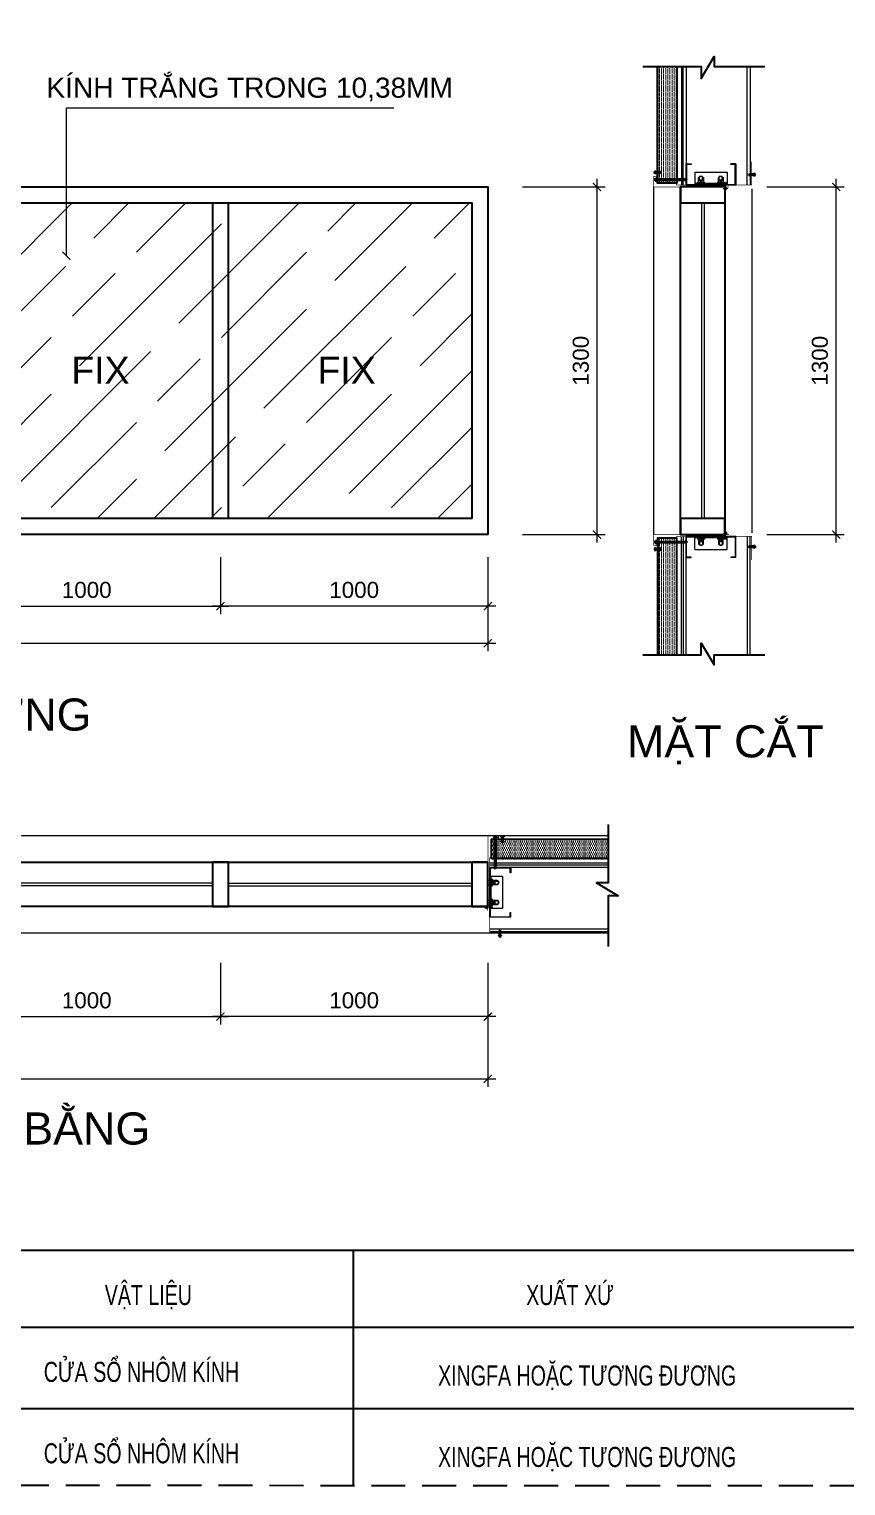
# Model space of a CAD drawing. Header units: millimetres. Extents: x -547695 to 905972, y -1055718 to 167349.
# Drawn here: x -521080 to -518026, y -1043691 to -1038244 of the extents above; entities that cross this region are included whole.
import ezdxf

# ---------------------------------------------------------------- set-up
doc = ezdxf.new("R2010")
doc.units = ezdxf.units.MM
for name, pattern in [('HIDDEN', [9.525, 6.35, -3.175]), ('View-Chi tiet cua$0$View-CellPin-Chi Tiet Cua$0$View-ĐCĐ-CT Cua$0$View-ĐCĐ-CT Cua$0$MB dien thoai tang 1$0$XREF-NHAXUONGT1 DIENTHOAI$0$XREF-NHAXUONGT1$0$XREF-NHAXUONGT1$0$XREF-NHAXUONGT1$0$XKITLINE00', [0]), ('View-Chi tiet cua$0$View-CellPin-Chi Tiet Cua$0$View-ĐCĐ-CT Cua$0$View-ĐCĐ-CT Cua$0$MB dien thoai tang 1$0$XREF-NHAXUONGT1 DIENTHOAI$0$XREF-NHAXUONGT1$0$XREF-NHAXUONGT1$0$XREF-NHAXUONGT1$0$XKITLINE02', [4, 2, -2])]:
    doc.linetypes.add(name, pattern=pattern)
doc.layers.get('DEFPOINTS').update_dxf_attribs({"color": 1, "lineweight": 25})
for name, color, linetype, lineweight in [('A-HIDD', 45, 'HIDDEN', 9), ('DIM', 8, 'Continuous', 20), ('NET CHU-TEXT', 7, 'Continuous', 20), ('Text', 2, 'Continuous', 25), ('View-Chi tiet cua$0$View-CellPin-Chi Tiet Cua$0$View-ĐCĐ-CT Cua$0$View-ĐCĐ-CT Cua$0$MB dien thoai tang 1$0$XREF-NHAXUONGT1 DIENTHOAI$0$XREF-NHAXUONGT1$0$XREF-NHAXUONGT1$0$XREF-NHAXUONGT1$0$Bolt', 7, 'Continuous', 0), ('View-Chi tiet cua$0$View-CellPin-Chi Tiet Cua$0$View-ĐCĐ-CT Cua$0$View-ĐCĐ-CT Cua$0$MB dien thoai tang 1$0$XREF-NHAXUONGT1 DIENTHOAI$0$XREF-NHAXUONGT1$0$XREF-NHAXUONGT1$0$XREF-NHAXUONGT1$0$Part', 4, 'Continuous', 0), ('View-Chi tiet cua$0$View-CellPin-Chi Tiet Cua$0$View-ĐCĐ-CT Cua$0$View-ĐCĐ-CT Cua$0$PartMark', 3, 'Continuous', 0), ('View-Chi tiet cua$0$View-CellPin-Chi Tiet Cua$0$View-ĐCĐ-CT Cua$0$View-ĐCĐ-CT Cua$0$xref mbtang1$0$Xref-Nha xuong t1$0$XREF-NHAXUONGT1$0$XREF-NHAXUONGT1$0$XREF-NHAXUONGT1$0$KT-Lancan', 153, 'Continuous', 9), ('View-XPP-CT Cua$0$KT-Hatch', 8, 'Continuous', 9)]:
    doc.layers.add(name, color=color, linetype=linetype, lineweight=lineweight)
for name, color, linetype in [('Khungten', 7, 'Continuous'), ('Net Cat', 30, 'Continuous'), ('Net Cua', 5, 'Continuous'), ('View-Chi tiet cua$0$View-CellPin-Chi Tiet Cua$0$View-ĐCĐ-CT Cua$0$View-ĐCĐ-CT Cua$0$HATCH(KC)', 252, 'Continuous'), ('View-Chi tiet cua$0$View-CellPin-Chi Tiet Cua$0$View-ĐCĐ-CT Cua$0$View-ĐCĐ-CT Cua$0$KT - Net Thay', 7, 'Continuous'), ('View-Chi tiet cua$0$View-CellPin-Chi Tiet Cua$0$View-ĐCĐ-CT Cua$0$View-ĐCĐ-CT Cua$0$MB dien thoai tang 1$0$XREF-NHAXUONGT1 DIENTHOAI$0$XREF-NHAXUONGT1$0$XREF-NHAXUONGT1$0$XREF-NHAXUONGT1$0$XREF-VANPHONGT1$0$KT-Tuong', 1, 'Continuous'), ('View-Chi tiet cua$0$View-CellPin-Chi Tiet Cua$0$View-ĐCĐ-CT Cua$0$View-ĐCĐ-CT Cua$0$MISCEL', 7, 'Continuous')]:
    doc.layers.add(name, color=color, linetype=linetype)
doc.styles.get("Standard").update_dxf_attribs({"font": 'arial.ttf'})
doc.dimstyles.new('Dim 1-30', dxfattribs={"dimscale": 0.3, "dimtxt": 200, "dimasz": 100, "dimexe": 100, "dimexo": 0, "dimgap": 100, "dimtad": 1, "dimtoh": 1, "dimdec": 0, "dimzin": 0, "dimdsep": 46, "dimtxsty": 'Standard', "dimblk": 'ARCHTICK', "dimcen": 0.09, "dimdle": 100, "dimclrd": 256, "dimclre": 256, "dimclrt": 7, "dimadec": 0, "dimazin": 0, "dimtfac": 1, "dimtdec": 0, "dimtix": 1, "dimtmove": 0, "dimatfit": 0, "dimldrblk": 'ARCHTICK', "dimfxl": 400, "dimtolj": 1, "dimtzin": 0, "dimlwd": -1, "dimlwe": -1, "dimarcsym": 0})

# ---------------------------------------------------------------- blocks, each defined once
blk = doc.blocks.new('View-Chi tiet cua$0$View-CellPin-Chi Tiet Cua$0$View-ĐCĐ-CT Cua$0$View-ĐCĐ-CT Cua$0$SDS')
at = {"layer": 'View-Chi tiet cua$0$View-CellPin-Chi Tiet Cua$0$View-ĐCĐ-CT Cua$0$View-ĐCĐ-CT Cua$0$MISCEL'}
for p, q in [((0.51, 0.5), (-0.51, 0.5)), ((-0.51, 0.5), (-0.51, 0.38)), ((0.51, 0.38), (-0.51, 0.38)), ((-0.36, 0.86), (-0.36, 0.5)), ((0.27, 0.89), (-0.27, 0.89)), ((-0.21, 0.38), (-0.21, -0.95)), ((0.2, -0.07), (-0.21, 0.09)), ((0.2, -0.09), (-0.21, 0.07)), ((0.2, -0.11), (-0.21, 0.05)), ((0.2, -0.13), (-0.21, 0.02)), ((0.2, -0.15), (-0.21, 0)), ((-0.18, 0.86), (-0.18, 0.5)), ((0.17, -0.04), (-0.18, 0.09)), ((0.17, -0.06), (-0.18, 0.07)), ((0.17, -0.09), (-0.18, 0.05)), ((0.17, -0.11), (-0.18, 0.03)), ((0.17, -0.13), (-0.18, 0)), ((0.2, -0.04), (-0.16, 0.1)), ((0.17, -0.02), (-0.13, 0.1)), ((0.2, -0.02), (-0.11, 0.1)), ((0.17, 0), (-0.07, 0.1)), ((0.2, 0), (-0.05, 0.1)), ((0.17, 0.02), (-0.01, 0.1)), ((0.2, 0.02), (0.01, 0.1)), ((0.17, 0.05), (0.04, 0.1)), ((0.2, 0.04), (0.07, 0.1)), ((0.17, 0.07), (0.1, 0.1)), ((0.2, 0.07), (0.13, 0.1)), ((0.17, 0.09), (0.16, 0.1)), ((0.17, 0.86), (0.17, 0.5)), ((0.2, 0.09), (0.19, 0.1)), ((0.2, 0.38), (0.2, -1.02)), ((0.36, 0.86), (0.36, 0.5)), ((0.51, 0.5), (0.51, 0.38)), ((0.2, -0.18), (-0.21, -0.02)), ((0.2, -0.2), (-0.21, -0.04)), ((0.2, -0.22), (-0.21, -0.06)), ((0.2, -0.24), (-0.21, -0.09)), ((0.2, -0.26), (-0.21, -0.11)), ((0.2, -0.29), (-0.21, -0.13)), ((0.2, -0.31), (-0.21, -0.15)), ((0.2, -0.33), (-0.21, -0.17)), ((0.2, -0.35), (-0.21, -0.2)), ((0.2, -0.37), (-0.21, -0.22)), ((0.2, -0.4), (-0.21, -0.24)), ((0.2, -0.42), (-0.21, -0.26)), ((0.2, -0.44), (-0.21, -0.28)), ((0.2, -0.46), (-0.21, -0.31)), ((0.2, -0.48), (-0.21, -0.33)), ((0.2, -0.51), (-0.21, -0.35)), ((0.2, -0.53), (-0.21, -0.37)), ((0.2, -0.55), (-0.21, -0.39)), ((0.2, -0.57), (-0.21, -0.41)), ((0.2, -0.59), (-0.21, -0.44)), ((0.2, -0.61), (-0.21, -0.46)), ((0.2, -0.64), (-0.21, -0.48)), ((0.2, -0.66), (-0.21, -0.5)), ((0.2, -0.68), (-0.21, -0.52)), ((0.2, -0.7), (-0.21, -0.55)), ((0.2, -0.72), (-0.21, -0.57)), ((0.2, -0.75), (-0.21, -0.59)), ((0.2, -0.77), (-0.21, -0.61)), ((0.2, -0.79), (-0.21, -0.63)), ((0.2, -0.81), (-0.21, -0.66)), ((0.2, -0.83), (-0.21, -0.68)), ((0.2, -0.86), (-0.21, -0.7)), ((0.2, -0.88), (-0.21, -0.72)), ((0.2, -0.9), (-0.21, -0.74)), ((0.2, -0.92), (-0.21, -0.76)), ((0.2, -0.94), (-0.21, -0.79)), ((0.2, -0.96), (-0.21, -0.81)), ((0.2, -0.99), (-0.21, -0.83)), ((0.2, -1.01), (-0.21, -0.85)), ((0.2, -1.03), (-0.21, -0.87)), ((-0.21, -0.95), (-0.11, -1.39)), ((-0.21, -0.95), (-0.21, -1.49)), ((-0.21, -1.28), (-0.21, -1.35)), ((0, -1.67), (-0.21, -1.49)), ((0.2, -1.02), (-0.2, -1.49)), ((0.17, -0.15), (-0.18, -0.02)), ((0.17, -0.17), (-0.18, -0.04)), ((0.17, -0.19), (-0.18, -0.06)), ((0.17, -0.22), (-0.18, -0.08)), ((0.17, -0.24), (-0.18, -0.1)), ((0.17, -0.26), (-0.18, -0.13)), ((0.17, -0.28), (-0.18, -0.15)), ((0.17, -0.31), (-0.18, -0.17)), ((0.17, -0.33), (-0.18, -0.19)), ((0.17, -0.35), (-0.18, -0.21)), ((0.17, -0.37), (-0.18, -0.24)), ((0.17, -0.39), (-0.18, -0.26)), ((0.17, -0.41), (-0.18, -0.28)), ((0.17, -0.44), (-0.18, -0.3)), ((0.17, -0.46), (-0.18, -0.32)), ((0.17, -0.48), (-0.18, -0.35)), ((0.17, -0.5), (-0.18, -0.37)), ((0.17, -0.52), (-0.18, -0.39)), ((0.17, -0.55), (-0.18, -0.41)), ((0.17, -0.57), (-0.18, -0.43)), ((0.17, -0.59), (-0.18, -0.46)), ((0.17, -0.61), (-0.18, -0.48)), ((0.17, -0.63), (-0.18, -0.5)), ((0.17, -0.66), (-0.18, -0.52)), ((0.17, -0.68), (-0.18, -0.54)), ((0.17, -0.7), (-0.18, -0.56)), ((0.17, -0.72), (-0.18, -0.59)), ((0.17, -0.74), (-0.18, -0.61)), ((0.17, -0.76), (-0.18, -0.63)), ((0.17, -0.79), (-0.18, -0.65)), ((0.17, -0.81), (-0.18, -0.67)), ((0.17, -0.83), (-0.18, -0.7)), ((0.17, -0.85), (-0.18, -0.72)), ((0.17, -0.87), (-0.18, -0.74)), ((0.17, -0.9), (-0.18, -0.76)), ((0.17, -0.92), (-0.18, -0.78)), ((0.17, -0.94), (-0.18, -0.81)), ((0.17, -0.96), (-0.18, -0.83)), ((0.17, -0.98), (-0.18, -0.85)), ((0.17, -1), (-0.18, -0.87)), ((0.2, -1.02), (-0.13, -1.55)), ((0.2, -1.02), (-0.08, -1.6)), ((0.2, -1.49), (0, -1.67)), ((0.12, -1.12), (0.12, -1.11)), ((0.2, -1.49), (0.13, -1.17)), ((0.2, -1.02), (0.2, -1.49))]:
    blk.add_line(p, q, dxfattribs=at)
for centre, radius, start, end in [((-0.27, 0.75), 0.145, 50.3712, 132.9683), ((0, 0.4), 0.486, 69.1021, 110.8979), ((0.26, 0.75), 0.145, 47.0317, 129.6288)]:
    blk.add_arc(centre, radius, start, end, dxfattribs=at)
blk = doc.blocks.new('View-Chi tiet cua$0$View-CellPin-Chi Tiet Cua$0$View-ĐCĐ-CT Cua$0$View-ĐCĐ-CT Cua$0$REFEEF')
at = {"layer": 'View-Chi tiet cua$0$View-CellPin-Chi Tiet Cua$0$View-ĐCĐ-CT Cua$0$View-ĐCĐ-CT Cua$0$MISCEL'}
for p, q in [((-960.65, 550.58), (-960.64, 549.98)), ((-959.9, 550.58), (-959.9, 549.98))]:
    blk.add_line(p, q, dxfattribs=at)
at = {"layer": 'View-Chi tiet cua$0$View-CellPin-Chi Tiet Cua$0$View-ĐCĐ-CT Cua$0$View-ĐCĐ-CT Cua$0$MISCEL', "const_width": 0.299}
for points in [[(-960.64, 550.13, -0.89719), (-960.68, 550.43, -1)], [(-960.68, 550.43, -0.054191), (-960.65, 550.43, -1)], [(-959.9, 550.13, 0.89719), (-959.87, 550.43, 1)], [(-959.87, 550.43, 0.054191), (-959.9, 550.43, 1)]]:
    blk.add_lwpolyline(points, format="xyb", dxfattribs=at)
at = {"layer": 'View-Chi tiet cua$0$View-CellPin-Chi Tiet Cua$0$View-ĐCĐ-CT Cua$0$View-ĐCĐ-CT Cua$0$MISCEL', "const_width": 0.232}
blk.add_lwpolyline([(-959.9, 550.28), (-960.64, 550.28)], dxfattribs=at)
at = {"layer": 'View-Chi tiet cua$0$View-CellPin-Chi Tiet Cua$0$View-ĐCĐ-CT Cua$0$View-ĐCĐ-CT Cua$0$MISCEL'}
for centre, start, end in [((-960.64, 550.28), 90.6163, 270.6163), ((-959.9, 550.28), 270.6163, 90.6163)]:
    blk.add_arc(centre, 0.299, start, end, dxfattribs=at)
blk = doc.blocks.new('*A142')
at = {"layer": 'View-Chi tiet cua$0$View-CellPin-Chi Tiet Cua$0$View-ĐCĐ-CT Cua$0$View-ĐCĐ-CT Cua$0$MB dien thoai tang 1$0$XREF-NHAXUONGT1 DIENTHOAI$0$XREF-NHAXUONGT1$0$XREF-NHAXUONGT1$0$XREF-NHAXUONGT1$0$Part', "linetype": 'View-Chi tiet cua$0$View-CellPin-Chi Tiet Cua$0$View-ĐCĐ-CT Cua$0$View-ĐCĐ-CT Cua$0$MB dien thoai tang 1$0$XREF-NHAXUONGT1 DIENTHOAI$0$XREF-NHAXUONGT1$0$XREF-NHAXUONGT1$0$XREF-NHAXUONGT1$0$XKITLINE00', "lineweight": 0}
for p, q in [((1626, -5.48), (1626, -1.48)), ((1626, -1.48), (1627.7, -1.48)), ((1627.66, -1.52), (1626.04, -1.52)), ((1626.04, -1.52), (1626.04, -5.44)), ((1627.66, -1.88), (1627.66, -1.52)), ((1627.7, -1.88), (1627.66, -1.88)), ((1627.7, -1.48), (1627.7, -1.88)), ((1627.7, -5.48), (1626, -5.48)), ((1626.04, -5.44), (1627.66, -5.44)), ((1627.66, -5.44), (1627.66, -5.08)), ((1627.66, -5.08), (1627.7, -5.08)), ((1627.7, -5.48), (1627.7, -5.08))]:
    blk.add_line(p, q, dxfattribs=at)
blk = doc.blocks.new('*A143')
at = {"layer": 'View-Chi tiet cua$0$View-CellPin-Chi Tiet Cua$0$View-ĐCĐ-CT Cua$0$View-ĐCĐ-CT Cua$0$MB dien thoai tang 1$0$XREF-NHAXUONGT1 DIENTHOAI$0$XREF-NHAXUONGT1$0$XREF-NHAXUONGT1$0$XREF-NHAXUONGT1$0$Part', "linetype": 'View-Chi tiet cua$0$View-CellPin-Chi Tiet Cua$0$View-ĐCĐ-CT Cua$0$View-ĐCĐ-CT Cua$0$MB dien thoai tang 1$0$XREF-NHAXUONGT1 DIENTHOAI$0$XREF-NHAXUONGT1$0$XREF-NHAXUONGT1$0$XREF-NHAXUONGT1$0$XKITLINE00', "lineweight": 0}
for p, q in [((1627.04, -2.18), (1626.04, -2.18)), ((1626.12, -4.78), (1626.12, -2.18)), ((1627.04, -2.18), (1627.04, -4.78)), ((1627.04, -4.78), (1626.04, -4.78))]:
    blk.add_line(p, q, dxfattribs=at)
at = {"layer": 'View-Chi tiet cua$0$View-CellPin-Chi Tiet Cua$0$View-ĐCĐ-CT Cua$0$View-ĐCĐ-CT Cua$0$MB dien thoai tang 1$0$XREF-NHAXUONGT1 DIENTHOAI$0$XREF-NHAXUONGT1$0$XREF-NHAXUONGT1$0$XREF-NHAXUONGT1$0$Part', "linetype": 'View-Chi tiet cua$0$View-CellPin-Chi Tiet Cua$0$View-ĐCĐ-CT Cua$0$View-ĐCĐ-CT Cua$0$MB dien thoai tang 1$0$XREF-NHAXUONGT1 DIENTHOAI$0$XREF-NHAXUONGT1$0$XREF-NHAXUONGT1$0$XREF-NHAXUONGT1$0$XKITLINE02', "lineweight": 0}
blk.add_line((1626.04, -2.18), (1626.04, -4.78), dxfattribs=at)
blk = doc.blocks.new('*A144')
at = {"layer": 'View-Chi tiet cua$0$View-CellPin-Chi Tiet Cua$0$View-ĐCĐ-CT Cua$0$View-ĐCĐ-CT Cua$0$MB dien thoai tang 1$0$XREF-NHAXUONGT1 DIENTHOAI$0$XREF-NHAXUONGT1$0$XREF-NHAXUONGT1$0$XREF-NHAXUONGT1$0$Bolt', "linetype": 'View-Chi tiet cua$0$View-CellPin-Chi Tiet Cua$0$View-ĐCĐ-CT Cua$0$View-ĐCĐ-CT Cua$0$MB dien thoai tang 1$0$XREF-NHAXUONGT1 DIENTHOAI$0$XREF-NHAXUONGT1$0$XREF-NHAXUONGT1$0$XREF-NHAXUONGT1$0$XKITLINE00', "lineweight": 0}
for p, q in [((1625.85, -2.49), (1626, -2.49)), ((1625.85, -2.87), (1625.85, -2.49)), ((1625.85, -2.68), (1626, -2.68)), ((1625.85, -2.87), (1626, -2.87)), ((1626.12, -2.41), (1626.21, -2.41)), ((1626.12, -2.95), (1626.21, -2.95)), ((1626.21, -2.95), (1626.21, -2.41)), ((1626.21, -2.49), (1626.41, -2.49)), ((1626.21, -2.68), (1626.41, -2.68)), ((1626.41, -2.87), (1626.21, -2.87)), ((1626.41, -2.49), (1626.41, -2.87)), ((1626.41, -2.56), (1626.7, -2.56)), ((1626.41, -2.8), (1626.7, -2.8)), ((1626.7, -2.8), (1626.7, -2.56)), ((1625.85, -4.09), (1626, -4.09)), ((1625.85, -4.47), (1625.85, -4.09)), ((1625.85, -4.28), (1626, -4.28)), ((1625.85, -4.47), (1626, -4.47)), ((1626.12, -4.01), (1626.21, -4.01)), ((1626.12, -4.55), (1626.21, -4.55)), ((1626.21, -4.55), (1626.21, -4.01)), ((1626.21, -4.09), (1626.41, -4.09)), ((1626.21, -4.28), (1626.41, -4.28)), ((1626.41, -4.47), (1626.21, -4.47)), ((1626.41, -4.09), (1626.41, -4.47)), ((1626.41, -4.16), (1626.7, -4.16)), ((1626.41, -4.4), (1626.7, -4.4)), ((1626.7, -4.4), (1626.7, -4.16))]:
    blk.add_line(p, q, dxfattribs=at)
blk = doc.blocks.new('*A145')
at = {"layer": 'View-Chi tiet cua$0$View-CellPin-Chi Tiet Cua$0$View-ĐCĐ-CT Cua$0$View-ĐCĐ-CT Cua$0$MB dien thoai tang 1$0$XREF-NHAXUONGT1 DIENTHOAI$0$XREF-NHAXUONGT1$0$XREF-NHAXUONGT1$0$XREF-NHAXUONGT1$0$Bolt', "linetype": 'View-Chi tiet cua$0$View-CellPin-Chi Tiet Cua$0$View-ĐCĐ-CT Cua$0$View-ĐCĐ-CT Cua$0$MB dien thoai tang 1$0$XREF-NHAXUONGT1 DIENTHOAI$0$XREF-NHAXUONGT1$0$XREF-NHAXUONGT1$0$XREF-NHAXUONGT1$0$XKITLINE00', "lineweight": 0}
for p, q in [((1626.28, -2.68), (1626.39, -2.49)), ((1626.39, -2.87), (1626.28, -2.68)), ((1626.39, -2.49), (1626.61, -2.49)), ((1626.61, -2.87), (1626.39, -2.87)), ((1626.61, -2.49), (1626.72, -2.68)), ((1626.72, -2.68), (1626.61, -2.87)), ((1626.28, -4.28), (1626.39, -4.09)), ((1626.39, -4.47), (1626.28, -4.28)), ((1626.39, -4.09), (1626.61, -4.09)), ((1626.61, -4.47), (1626.39, -4.47)), ((1626.61, -4.09), (1626.72, -4.28)), ((1626.72, -4.28), (1626.61, -4.47))]:
    blk.add_line(p, q, dxfattribs=at)
blk = doc.blocks.new('View-Chi tiet cua$0$View-CellPin-Chi Tiet Cua$0$View-ĐCĐ-CT Cua$0$View-ĐCĐ-CT Cua$0$MB dien thoai tang 1$0$XREF-NHAXUONGT1 DIENTHOAI$0$XREF-NHAXUONGT1$0$XREF-NHAXUONGT1$0$XREF-NHAXUONGT1$0$hfgh')
at = {"lineweight": 0, "xscale": 46.29202527074079, "yscale": 46.29202527074079, "zscale": 46.29202527074079}
for name in ['*A142', '*A144', '*A143', '*A145']:
    blk.add_blockref(name, (614416506.6, 2300696810.5), dxfattribs=at)
blk = doc.blocks.new('View-Chi tiet cua$0$View-CellPin-Chi Tiet Cua$0$View-ĐCĐ-CT Cua$0$View-ĐCĐ-CT Cua$0$panel350')
at = {"layer": 'View-Chi tiet cua$0$View-CellPin-Chi Tiet Cua$0$View-ĐCĐ-CT Cua$0$View-ĐCĐ-CT Cua$0$HATCH(KC)'}
h = blk.add_hatch(dxfattribs=at)
h.set_pattern_fill('DOTS', color=256, scale=5)
h.paths.add_polyline_path([(-13.9, -14.4), (-449.7, -14.4), (-449.7, -86.7), (-13.9, -86.7)])
at = {"const_width": 1.73}
blk.add_lwpolyline([(-40, -15.1), (-66.5, -15.1)], dxfattribs=at)
at = {"layer": 'View-Chi tiet cua$0$View-CellPin-Chi Tiet Cua$0$View-ĐCĐ-CT Cua$0$View-ĐCĐ-CT Cua$0$KT - Net Thay'}
for points in [[(-449.7, 40.9), (-449.7, -177.1), (-405.7, -177.1), (-487.5, -226.3), (-449.7, -226.3), (-449.7, -415.6)], [(-449.7, -86.7), (-13.9, -86.7), (-13.9, -14.4), (-449.7, -14.4)]]:
    blk.add_lwpolyline(points, dxfattribs=at)
at = {"layer": 'View-Chi tiet cua$0$View-CellPin-Chi Tiet Cua$0$View-ĐCĐ-CT Cua$0$View-ĐCĐ-CT Cua$0$KT - Net Thay', "color": 2, "const_width": 2.59}
for points in [[(0.2, -281.3), (0, -45), (0, -45), (0, 0), (-39.7, 0), (-39.7, -12.1), (-66.4, -12.1)], [(-94.9, -84.1), (-7.2, -84), (-7, -366.4), (-94.7, -366.4)]]:
    blk.add_lwpolyline(points, dxfattribs=at)
at = {"layer": 'View-Chi tiet cua$0$View-CellPin-Chi Tiet Cua$0$View-ĐCĐ-CT Cua$0$View-ĐCĐ-CT Cua$0$MISCEL'}
for p, q in [((-49.2, -7.9), (-59.6, -8)), ((-49.2, -20.8), (-59.6, -20.9)), ((-25.2, -11.1), (-30, -9.8)), ((-25.6, -11.6), (-29.5, -10.6)), ((-25.6, -10.3), (-27.3, -9.8)), ((-25.1, -106.7), (-29.9, -105.4)), ((-25.1, -107.9), (-29.9, -106.6)), ((-25.1, -109.2), (-29.9, -107.9)), ((-25.6, -107.2), (-29.4, -106.1)), ((-25.6, -108.4), (-29.4, -107.4)), ((-25.6, -109.7), (-29.4, -108.6)), ((-25.1, -110.4), (-29.9, -109.1)), ((-25.1, -111.7), (-29.9, -110.4)), ((-25.1, -112.9), (-29.9, -111.6)), ((-25.1, -114.2), (-29.9, -112.9)), ((-25.1, -115.4), (-29.9, -114.1)), ((-25.6, -110.9), (-29.4, -109.9)), ((-25.6, -112.2), (-29.4, -111.1)), ((-25.6, -113.4), (-29.4, -112.4)), ((-25.6, -114.7), (-29.4, -113.6))]:
    blk.add_line(p, q, dxfattribs=at)
at = {"layer": 'View-Chi tiet cua$0$View-CellPin-Chi Tiet Cua$0$View-ĐCĐ-CT Cua$0$View-ĐCĐ-CT Cua$0$MISCEL', "color": 7}
for p, q in [((-21.6, -8.6), (-33.5, -8.6)), ((-33.5, -8.6), (-33.5, -9.8)), ((-21.6, -9.8), (-33.5, -9.8)), ((-31.8, -5), (-31.8, -8.6)), ((-24.4, -4.6), (-30.8, -4.6)), ((-30, -9.8), (-29.9, -122.2)), ((-29.6, -5), (-29.6, -8.6)), ((-25.5, -5), (-25.5, -8.6)), ((-25.2, -9.8), (-25.1, -122.2)), ((-23.3, -5), (-23.3, -8.6)), ((-21.6, -8.6), (-21.6, -9.8)), ((-29.9, -115.1), (-28.8, -121)), ((-27.5, -124.3), (-29.9, -122.2)), ((-25.1, -116.7), (-29.8, -122.2)), ((-25.1, -116.7), (-29, -122.9)), ((-25.1, -116.7), (-28.4, -123.5)), ((-25.1, -122.2), (-27.5, -124.3)), ((-26.1, -117.8), (-26.1, -117.8)), ((-25.1, -122.2), (-25.9, -118.4))]:
    blk.add_line(p, q, dxfattribs=at)
at = {"layer": 'View-Chi tiet cua$0$View-CellPin-Chi Tiet Cua$0$View-ĐCĐ-CT Cua$0$View-ĐCĐ-CT Cua$0$MISCEL', "const_width": 5.18}
for points in [[(-57, -8, -0.89719), (-51.9, -7.4, -1)], [(-57, -20.9, 0.89719), (-51.8, -21.4, 1)], [(-51.9, -7.4, -0.054191), (-51.8, -8, -1)], [(-51.8, -21.4, 0.054191), (-51.8, -20.8, 1)]]:
    blk.add_lwpolyline(points, format="xyb", dxfattribs=at)
at = {"layer": 'View-Chi tiet cua$0$View-CellPin-Chi Tiet Cua$0$View-ĐCĐ-CT Cua$0$View-ĐCĐ-CT Cua$0$MISCEL', "const_width": 4.02}
blk.add_lwpolyline([(-54.4, -20.9), (-54.4, -8)], dxfattribs=at)
at = {"layer": 'View-Chi tiet cua$0$View-CellPin-Chi Tiet Cua$0$View-ĐCĐ-CT Cua$0$View-ĐCĐ-CT Cua$0$MISCEL'}
for centre, start, end in [((-54.4, -8), 0.6576, 180.6576), ((-54.4, -20.9), 180.6576, 0.6576)]:
    blk.add_arc(centre, 5.18, start, end, dxfattribs=at)
at = {"layer": 'View-Chi tiet cua$0$View-CellPin-Chi Tiet Cua$0$View-ĐCĐ-CT Cua$0$View-ĐCĐ-CT Cua$0$MISCEL', "color": 7}
for centre, radius, start, end in [((-30.7, -6.3), 1.7, 50.4125, 133.0095), ((-27.6, -10.3), 5.68, 69.1434, 110.9391), ((-24.5, -6.3), 1.7, 47.073, 129.67)]:
    blk.add_arc(centre, radius, start, end, dxfattribs=at)
at = {"layer": 'View-Chi tiet cua$0$View-CellPin-Chi Tiet Cua$0$View-ĐCĐ-CT Cua$0$View-ĐCĐ-CT Cua$0$xref mbtang1$0$Xref-Nha xuong t1$0$XREF-NHAXUONGT1$0$XREF-NHAXUONGT1$0$XREF-NHAXUONGT1$0$KT-Lancan', "linetype": 'Continuous', "ltscale": 0.1}
for p, q in [((-449.7, -103.6), (-7.1, -103.6)), ((-7.1, -110.3), (-449.7, -110.3)), ((-449.7, -120.7), (-7.1, -120.7)), ((-7, -349.9), (-449.7, -349.9)), ((-449.7, -360.3), (-7, -360.3))]:
    blk.add_line(p, q, dxfattribs=at)
at = {"color": 7, "xscale": -9.68563410993794, "yscale": 9.68563410993794, "zscale": 9.68563410993794, "rotation": 180.0412493068775}
blk.add_blockref('View-Chi tiet cua$0$View-CellPin-Chi Tiet Cua$0$View-ĐCĐ-CT Cua$0$View-ĐCĐ-CT Cua$0$SDS', (-45.6, -370.1), dxfattribs=at)
at = {"layer": 'View-Chi tiet cua$0$View-CellPin-Chi Tiet Cua$0$View-ĐCĐ-CT Cua$0$View-ĐCĐ-CT Cua$0$MB dien thoai tang 1$0$XREF-NHAXUONGT1 DIENTHOAI$0$XREF-NHAXUONGT1$0$XREF-NHAXUONGT1$0$XREF-NHAXUONGT1$0$XREF-VANPHONGT1$0$KT-Tuong', "linetype": 'Continuous', "xscale": -1}
blk.add_blockref('View-Chi tiet cua$0$View-CellPin-Chi Tiet Cua$0$View-ĐCĐ-CT Cua$0$View-ĐCĐ-CT Cua$0$MB dien thoai tang 1$0$XREF-NHAXUONGT1 DIENTHOAI$0$XREF-NHAXUONGT1$0$XREF-NHAXUONGT1$0$XREF-NHAXUONGT1$0$hfgh', (614491770.3, -2300696863.2), dxfattribs=at)
at = {"layer": 'View-Chi tiet cua$0$View-CellPin-Chi Tiet Cua$0$View-ĐCĐ-CT Cua$0$View-ĐCĐ-CT Cua$0$PartMark', "xscale": 17.29577519631775, "yscale": 17.29577519631775, "zscale": 17.29577519631775, "rotation": 0.04124930687756254}
blk.add_blockref('View-Chi tiet cua$0$View-CellPin-Chi Tiet Cua$0$View-ĐCĐ-CT Cua$0$View-ĐCĐ-CT Cua$0$REFEEF', (16612.3, -9773.7), dxfattribs=at)
blk = doc.blocks.new('_ARCHTICK')
at = {"color": 0, "linetype": 'ByBlock', "const_width": 0.15}
blk.add_lwpolyline([(-0.5, -0.5), (0.5, 0.5)], dxfattribs=at)
blk = doc.blocks.new('*D659')
at = {"layer": 'DEFPOINTS', "color": 0, "transparency": 16777216}
for p in [(-519235.6, -1038833.7), (-518956.4, -1038833.7), (-519235.6, -1040133.7)]:
    blk.add_point(p, dxfattribs=at)
at = {"layer": 'DIM', "transparency": 16777216}
for p, q in [((-518956.4, -1040163.7), (-518956.4, -1038803.7)), ((-519235.6, -1038833.7), (-518926.4, -1038833.7)), ((-519235.6, -1040133.7), (-518926.4, -1040133.7))]:
    blk.add_line(p, q, dxfattribs=at)
at = {"layer": 'DIM', "transparency": 16777216, "xscale": 30, "yscale": 30, "zscale": 30}
for p, rotation in [((-518956.4, -1038833.7), 90), ((-518956.4, -1040133.7), 270)]:
    blk.add_blockref('_ARCHTICK', p, dxfattribs=dict(at, rotation=rotation))
at = {"layer": 'DIM', "color": 7, "transparency": 16777216, "insert": (-519017, -1039483.7), "char_height": 60, "attachment_point": 5, "rotation": 90}
blk.add_mtext('\\A1;1300', dxfattribs=at)
blk = doc.blocks.new('*D660')
at = {"layer": 'DEFPOINTS', "color": 0, "transparency": 16777216}
for p in [(-523364.7, -1041735.5), (-519364.7, -1041735.5), (-519364.7, -1042168.9)]:
    blk.add_point(p, dxfattribs=at)
at = {"layer": 'DIM', "transparency": 16777216}
for p, q in [((-523364.7, -1041735.5), (-523364.7, -1042198.9)), ((-519364.7, -1041735.5), (-519364.7, -1042198.9)), ((-523394.7, -1042168.9), (-519334.7, -1042168.9))]:
    blk.add_line(p, q, dxfattribs=at)
at = {"layer": 'DIM', "transparency": 16777216, "xscale": 30, "yscale": 30, "zscale": 30, "rotation": 180}
blk.add_blockref('_ARCHTICK', (-523364.7, -1042168.9), dxfattribs=at)
at = {"layer": 'DIM', "transparency": 16777216, "xscale": 30, "yscale": 30, "zscale": 30}
blk.add_blockref('_ARCHTICK', (-519364.7, -1042168.9), dxfattribs=at)
at = {"layer": 'DIM', "color": 7, "transparency": 16777216, "insert": (-521364.7, -1042108.2), "char_height": 60, "attachment_point": 5}
blk.add_mtext('\\A1;4000', dxfattribs=at)
blk = doc.blocks.new('*D663')
at = {"layer": 'DEFPOINTS', "color": 0, "transparency": 16777216}
for p in [(-520364.7, -1041735.5), (-519364.7, -1041735.5), (-520364.7, -1041936.1)]:
    blk.add_point(p, dxfattribs=at)
at = {"layer": 'DIM', "transparency": 16777216}
for p, q in [((-520364.7, -1041735.5), (-520364.7, -1041966.1)), ((-519364.7, -1041735.5), (-519364.7, -1041966.1)), ((-519334.7, -1041936.1), (-520394.7, -1041936.1))]:
    blk.add_line(p, q, dxfattribs=at)
at = {"layer": 'DIM', "transparency": 16777216, "xscale": 30, "yscale": 30, "zscale": 30, "rotation": 180}
blk.add_blockref('_ARCHTICK', (-520364.7, -1041936.1), dxfattribs=at)
at = {"layer": 'DIM', "transparency": 16777216, "xscale": 30, "yscale": 30, "zscale": 30}
blk.add_blockref('_ARCHTICK', (-519364.7, -1041936.1), dxfattribs=at)
at = {"layer": 'DIM', "color": 7, "transparency": 16777216, "insert": (-519864.7, -1041875.5), "char_height": 60, "attachment_point": 5}
blk.add_mtext('\\A1;1000', dxfattribs=at)
blk = doc.blocks.new('*D665')
at = {"layer": 'DEFPOINTS', "color": 0, "transparency": 16777216}
for p in [(-521364.7, -1041735.5), (-520364.7, -1041735.5), (-520364.7, -1041936.1)]:
    blk.add_point(p, dxfattribs=at)
at = {"layer": 'DIM', "transparency": 16777216}
for p, q in [((-521364.7, -1041735.5), (-521364.7, -1041966.1)), ((-520364.7, -1041735.5), (-520364.7, -1041966.1)), ((-521394.7, -1041936.1), (-520334.7, -1041936.1))]:
    blk.add_line(p, q, dxfattribs=at)
at = {"layer": 'DIM', "transparency": 16777216, "xscale": 30, "yscale": 30, "zscale": 30, "rotation": 180}
blk.add_blockref('_ARCHTICK', (-521364.7, -1041936.1), dxfattribs=at)
at = {"layer": 'DIM', "transparency": 16777216, "xscale": 30, "yscale": 30, "zscale": 30}
blk.add_blockref('_ARCHTICK', (-520364.7, -1041936.1), dxfattribs=at)
at = {"layer": 'DIM', "color": 7, "transparency": 16777216, "insert": (-520864.7, -1041875.5), "char_height": 60, "attachment_point": 5}
blk.add_mtext('\\A1;1000', dxfattribs=at)
blk = doc.blocks.new('*D666')
at = {"layer": 'DEFPOINTS', "color": 0, "transparency": 16777216}
for p in [(-523364.7, -1040218.5), (-519364.7, -1040218.5), (-519364.7, -1040539.9)]:
    blk.add_point(p, dxfattribs=at)
at = {"layer": 'DIM', "transparency": 16777216}
for p, q in [((-523364.7, -1040218.5), (-523364.7, -1040569.9)), ((-519364.7, -1040218.5), (-519364.7, -1040569.9)), ((-523394.7, -1040539.9), (-519334.7, -1040539.9))]:
    blk.add_line(p, q, dxfattribs=at)
at = {"layer": 'DIM', "transparency": 16777216, "xscale": 30, "yscale": 30, "zscale": 30, "rotation": 180}
blk.add_blockref('_ARCHTICK', (-523364.7, -1040539.9), dxfattribs=at)
at = {"layer": 'DIM', "transparency": 16777216, "xscale": 30, "yscale": 30, "zscale": 30}
blk.add_blockref('_ARCHTICK', (-519364.7, -1040539.9), dxfattribs=at)
at = {"layer": 'DIM', "color": 7, "transparency": 16777216, "insert": (-521764.7, -1040479.3), "char_height": 60, "attachment_point": 5}
blk.add_mtext('\\A1;4000', dxfattribs=at)
blk = doc.blocks.new('*D668')
at = {"layer": 'DEFPOINTS', "color": 0, "transparency": 16777216}
for p in [(-520364.7, -1040218.5), (-519364.7, -1040218.5), (-520364.7, -1040401.5)]:
    blk.add_point(p, dxfattribs=at)
at = {"layer": 'DIM', "transparency": 16777216}
for p, q in [((-520364.7, -1040218.5), (-520364.7, -1040431.5)), ((-519364.7, -1040218.5), (-519364.7, -1040431.5)), ((-519334.7, -1040401.5), (-520394.7, -1040401.5))]:
    blk.add_line(p, q, dxfattribs=at)
at = {"layer": 'DIM', "transparency": 16777216, "xscale": 30, "yscale": 30, "zscale": 30, "rotation": 180}
blk.add_blockref('_ARCHTICK', (-520364.7, -1040401.5), dxfattribs=at)
at = {"layer": 'DIM', "transparency": 16777216, "xscale": 30, "yscale": 30, "zscale": 30}
blk.add_blockref('_ARCHTICK', (-519364.7, -1040401.5), dxfattribs=at)
at = {"layer": 'DIM', "color": 7, "transparency": 16777216, "insert": (-519864.7, -1040340.9), "char_height": 60, "attachment_point": 5}
blk.add_mtext('\\A1;1000', dxfattribs=at)
blk = doc.blocks.new('*D670')
at = {"layer": 'DEFPOINTS', "color": 0, "transparency": 16777216}
for p in [(-521364.7, -1040218.5), (-520364.7, -1040218.5), (-520364.7, -1040401.5)]:
    blk.add_point(p, dxfattribs=at)
at = {"layer": 'DIM', "transparency": 16777216}
for p, q in [((-521364.7, -1040218.5), (-521364.7, -1040431.5)), ((-520364.7, -1040218.5), (-520364.7, -1040431.5)), ((-521394.7, -1040401.5), (-520334.7, -1040401.5))]:
    blk.add_line(p, q, dxfattribs=at)
at = {"layer": 'DIM', "transparency": 16777216, "xscale": 30, "yscale": 30, "zscale": 30, "rotation": 180}
blk.add_blockref('_ARCHTICK', (-521364.7, -1040401.5), dxfattribs=at)
at = {"layer": 'DIM', "transparency": 16777216, "xscale": 30, "yscale": 30, "zscale": 30}
blk.add_blockref('_ARCHTICK', (-520364.7, -1040401.5), dxfattribs=at)
at = {"layer": 'DIM', "color": 7, "transparency": 16777216, "insert": (-520864.7, -1040340.9), "char_height": 60, "attachment_point": 5}
blk.add_mtext('\\A1;1000', dxfattribs=at)
blk = doc.blocks.new('*D678')
at = {"layer": 'DEFPOINTS', "color": 0, "transparency": 16777216}
for p in [(-518321.7, -1038833.7), (-518062.4, -1038833.7), (-518321.7, -1040133.7)]:
    blk.add_point(p, dxfattribs=at)
at = {"layer": 'DIM', "transparency": 16777216}
for p, q in [((-518062.4, -1040163.7), (-518062.4, -1038803.7)), ((-518321.7, -1038833.7), (-518032.4, -1038833.7)), ((-518321.7, -1040133.7), (-518032.4, -1040133.7))]:
    blk.add_line(p, q, dxfattribs=at)
at = {"layer": 'DIM', "transparency": 16777216, "xscale": 30, "yscale": 30, "zscale": 30}
for p, rotation in [((-518062.4, -1038833.7), 90), ((-518062.4, -1040133.7), 270)]:
    blk.add_blockref('_ARCHTICK', p, dxfattribs=dict(at, rotation=rotation))
at = {"layer": 'DIM', "color": 7, "transparency": 16777216, "insert": (-518123.1, -1039483.7), "char_height": 60, "attachment_point": 5, "rotation": 90}
blk.add_mtext('\\A1;1300', dxfattribs=at)

msp = doc.modelspace()

# ---------------------------------------------------------------- hatches: boundary and pattern name
at = {"layer": 'View-XPP-CT Cua$0$KT-Hatch'}
h = msp.add_hatch(dxfattribs=at)
h.set_pattern_fill('GOST_WOOD', color=256, scale=75, angle=135)
h.set_pattern_definition([(225, (-3457965.64, -2137392.07), (-318.19805, 318.19805), [750, -150]), (225, (-3457965.64, -2137179.93), (-318.19805, 318.19805), [450, -112.5, 225, -112.5]), (225, (-3457912.6, -2136914.77), (-318.19805, 318.19805), [750, -150])])
h.paths.add_polyline_path([(-523304.7, -1038893.7), (-519424.7, -1038893.7), (-519424.7, -1040073.7), (-523304.7, -1040073.7)])

# ---------------------------------------------------------------- linework, layer by layer
for p, q in [((-520394.7, -1038893.7), (-520394.7, -1040073.7)), ((-520334.7, -1040073.7), (-520334.7, -1038893.7))]:
    msp.add_line(p, q)
for points in [[(-523364.7, -1038833.7), (-519364.7, -1038833.7), (-519364.7, -1040133.7), (-523364.7, -1040133.7)], [(-523304.7, -1038893.7), (-519424.7, -1038893.7), (-519424.7, -1040073.7), (-523304.7, -1040073.7)]]:
    msp.add_lwpolyline(points, close=True)
at = {"layer": 'A-HIDD', "lineweight": -2, "ltscale": 20}
msp.add_lwpolyline([(-517768.4, -1043690.6), (-523885.3, -1043688.7), (-523885.4, -1033667), (-517768.6, -1033668.9)], close=True, dxfattribs=at)
at = {"layer": 'Khungten'}
for p, q in [((-517768.4, -1042810.7), (-523885.3, -1042810.7)), ((-517768.4, -1043098.3), (-523885.3, -1043098.3)), ((-517768.4, -1043402.7), (-523885.3, -1043402.7))]:
    msp.add_line(p, q, dxfattribs=at)
at = {"layer": 'Net Cat', "ltscale": 100}
for points in [[(-518477.5, -1038893.6), (-518477.5, -1038833.7), (-518643.8, -1038833.7), (-518643.8, -1038893.6)], [(-518478.2, -1040133.6), (-518478.2, -1040073.8), (-518644.5, -1040073.8), (-518644.5, -1040133.6)], [(-520334.9, -1041358.3), (-520394.7, -1041358.3), (-520394.7, -1041524.6), (-520334.9, -1041524.6)], [(-519364.9, -1041358.3), (-519424.7, -1041358.3), (-519424.7, -1041524.6), (-519364.9, -1041524.6)]]:
    msp.add_lwpolyline(points, close=True, dxfattribs=at)
at = {"layer": 'NET CHU-TEXT'}
for p, q in [((-518744.5, -1040133.6), (-518744.5, -1038833.7)), ((-518378.2, -1038840.6), (-518378.2, -1040126.6)), ((-518566.3, -1038893.6), (-518566.3, -1040073.8)), ((-518556.3, -1038893.6), (-518556.3, -1040073.8)), ((-523364.8, -1041258.3), (-518915, -1041258.3)), ((-520394.7, -1041436.5), (-521334.9, -1041436.5)), ((-520334.9, -1041436.5), (-519424.7, -1041436.5)), ((-520394.7, -1041446.5), (-521334.9, -1041446.5)), ((-520334.9, -1041446.5), (-519424.7, -1041446.5)), ((-518915, -1041624.6), (-523371.7, -1041624.6))]:
    msp.add_line(p, q, dxfattribs=at)
at = {"layer": 'Net Cua'}
for p, q in [((-518644.5, -1040133.6), (-518644.5, -1038833.7)), ((-518478.2, -1038840.6), (-518478.2, -1040126.6)), ((-523364.8, -1041358.3), (-519364.8, -1041358.3)), ((-519364.9, -1041524.6), (-523371.7, -1041524.6))]:
    msp.add_line(p, q, dxfattribs=at)
at = {"layer": 'Text', "ltscale": 100}
msp.add_line((-519867.8, -1042810.7), (-519867.8, -1043689.6), dxfattribs=at)

# ---------------------------------------------------------------- block references
at = {"layer": 'View-Chi tiet cua$0$View-CellPin-Chi Tiet Cua$0$View-ĐCĐ-CT Cua$0$View-ĐCĐ-CT Cua$0$HATCH(KC)', "xscale": -1, "rotation": 89.99999999999973}
msp.add_blockref('View-Chi tiet cua$0$View-CellPin-Chi Tiet Cua$0$View-ĐCĐ-CT Cua$0$View-ĐCĐ-CT Cua$0$panel350', (-518744.5, -1038833.7), dxfattribs=at)
at = {"layer": 'View-Chi tiet cua$0$View-CellPin-Chi Tiet Cua$0$View-ĐCĐ-CT Cua$0$View-ĐCĐ-CT Cua$0$HATCH(KC)', "rotation": 90.00000000000001}
msp.add_blockref('View-Chi tiet cua$0$View-CellPin-Chi Tiet Cua$0$View-ĐCĐ-CT Cua$0$View-ĐCĐ-CT Cua$0$panel350', (-518744.5, -1040133.7), dxfattribs=at)
at = {"layer": 'View-Chi tiet cua$0$View-CellPin-Chi Tiet Cua$0$View-ĐCĐ-CT Cua$0$View-ĐCĐ-CT Cua$0$HATCH(KC)', "xscale": -1}
msp.add_blockref('View-Chi tiet cua$0$View-CellPin-Chi Tiet Cua$0$View-ĐCĐ-CT Cua$0$View-ĐCĐ-CT Cua$0$panel350', (-519364.7, -1041258.3), dxfattribs=at)

# ---------------------------------------------------------------- texts
at = {"layer": 'DIM', "color": 7, "attachment_point": 5}
for s, insert, char_height in [('\\A1;KÍNH TRẮNG TRONG 10,38MM', (-520255.4, -1038469.6), 75), ('\\A1;FIX', (-520813.5, -1039519), 100), ('\\A1;FIX', (-519892.9, -1039519), 100)]:
    msp.add_mtext(s, dxfattribs=dict(at, insert=insert, char_height=char_height))
at = {"layer": 'Text', "ltscale": 100, "width": 0.7}
for s, p in [('VẬT LIỆU', (-520797.2, -1043014.4)), ('XUẤT XỨ', (-519221.3, -1043014.4)), ('CỬA SỔ NHÔM KÍNH', (-521025.3, -1043301.8)), ('XINGFA HOẶC TƯƠNG ĐƯƠNG', (-519551, -1043315.5)), ('CỬA SỔ NHÔM KÍNH', (-521025.3, -1043606.2)), ('XINGFA HOẶC TƯƠNG ĐƯƠNG', (-519551, -1043619.9))]:
    msp.add_text(s, height=75, dxfattribs=at).set_placement(p)
at = {"layer": 'Text', "ltscale": 100, "char_height": 120, "attachment_point": 5}
for s, insert in [('\\A1;MẶT ĐỨNG', (-521305, -1040819.8)), ('\\A1;MẶT CẮT', (-518476.6, -1040920)), ('\\A1;MẶT BẰNG', (-521064.7, -1042367.5))]:
    msp.add_mtext(s, dxfattribs=dict(at, insert=insert))

# ---------------------------------------------------------------- dimensions: what is measured, and where the dimension line sits
at = {"layer": 'DIM'}
for p1, p2, distance, picture, middle in [((-519235.6, -1040133.7), (-519235.6, -1038833.7), -279.2, '*D659', (-519017, -1039483.7)), ((-518321.7, -1040133.7), (-518321.7, -1038833.7), -259.3, '*D678', (-518123.1, -1039483.7)), ((-519364.7, -1040218.5), (-520364.7, -1040218.5), 183, '*D668', (-519864.7, -1040340.9)), ((-523364.7, -1041735.5), (-519364.7, -1041735.5), -433.4, '*D660', (-521364.7, -1042108.2)), ((-519364.7, -1041735.5), (-520364.7, -1041735.5), 200.6, '*D663', (-519864.7, -1041875.5))]:
    dim = msp.add_aligned_dim(p1=p1, p2=p2, distance=distance, dimstyle='Dim 1-30', dxfattribs=at)
    dim.commit()
    dim.dimension.update_dxf_attribs({"geometry": picture, "text_midpoint": middle})
dim = msp.add_linear_dim(base=(-519364.7, -1040539.9), p1=(-523364.7, -1040218.5), p2=(-519364.7, -1040218.5), angle=0, dimstyle='Dim 1-30', dxfattribs=at)
dim.commit()
dim.dimension.update_dxf_attribs({"geometry": '*D666', "text_midpoint": (-521764.7, -1040539.9), "dimtype": 161})
for base, p1, p2, picture, middle in [((-520364.7, -1040401.5), (-521364.7, -1040218.5), (-520364.7, -1040218.5), '*D670', (-520864.7, -1040340.9)), ((-520364.7, -1041936.1), (-521364.7, -1041735.5), (-520364.7, -1041735.5), '*D665', (-520864.7, -1041875.5))]:
    dim = msp.add_linear_dim(base=base, p1=p1, p2=p2, dimstyle='Dim 1-30', dxfattribs=at)
    dim.commit()
    dim.dimension.update_dxf_attribs({"geometry": picture, "text_midpoint": middle})

# ---------------------------------------------------------------- leaders
msp.add_leader([(-520940.4, -1039091.1), (-520940.4, -1038538.3), (-519716, -1038538.3)], dimstyle='Dim 1-30', dxfattribs=at)

doc.saveas('drawing.dxf')
